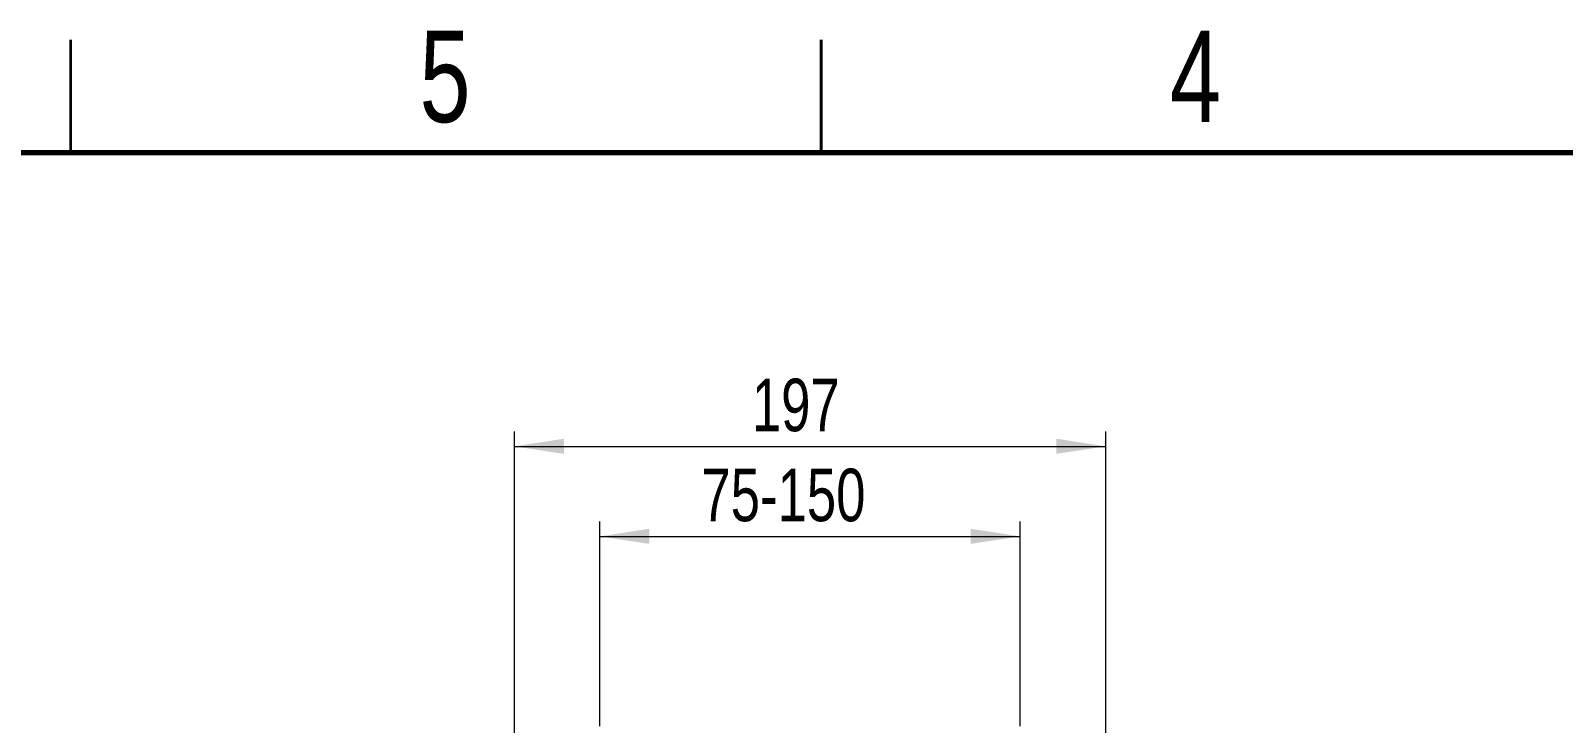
# Model space of a CAD drawing. Header units: millimetres. Extents: x 2 to 418, y 2 to 295.
# Drawn here: x 157.3 to 259.5, y 249 to 295.1 of the extents above; entities that cross this region are included whole.
import ezdxf

# ---------------------------------------------------------------- set-up
doc = ezdxf.new("R2010")
doc.units = ezdxf.units.MM
doc.styles.add('SLDTEXTSTYLE0', font='TXT', dxfattribs={"width": 0.75})
doc.dimstyles.new('SLDDIMSTYLE2', dxfattribs={"dimtxt": 3.5, "dimasz": 3.302, "dimexe": 0, "dimexo": 0.0625, "dimgap": 0.875, "dimtad": 1, "dimlfac": 5, "dimrnd": 1e-09, "dimzin": 12, "dimdsep": 46, "dimtxsty": 'SLDTEXTSTYLE0', "dimsah": 1, "dimcen": 0.09, "dimadec": 0, "dimazin": 3, "dimtfac": 1, "dimtofl": 0, "dimtmove": 0, "dimatfit": 3, "dimfxl": 1, "dimfrac": 2, "dimtolj": 1, "dimtzin": 12, "dimarcsym": 0})

# ---------------------------------------------------------------- blocks, each defined once
blk = doc.blocks.new('_D_4')
at = {"color": 7, "linetype": 'Continuous', "lineweight": 18}
for p, q in [((189.56, 227.27), (189.56, 268.41)), ((228.96, 228.55), (228.96, 268.41)), ((189.56, 267.41), (228.96, 267.41))]:
    blk.add_line(p, q, dxfattribs=at)
for points in [[(189.56, 267.41), (192.86, 266.91), (192.86, 267.92)], [(228.96, 267.41), (225.66, 267.92), (225.66, 266.91)]]:
    blk.add_solid(points, dxfattribs=at)
at = {"color": 7, "linetype": 'Continuous', "lineweight": 18, "insert": (205.38, 271.92), "char_height": 3.5, "attachment_point": 1, "style": 'SLDTEXTSTYLE0'}
blk.add_mtext('197', dxfattribs=at)
blk = doc.blocks.new('_D_5')
at = {"color": 7, "linetype": 'Continuous', "lineweight": 18}
for p, q in [((195.26, 248.77), (195.26, 262.41)), ((223.26, 248.77), (223.26, 262.41)), ((195.26, 261.41), (223.26, 261.41))]:
    blk.add_line(p, q, dxfattribs=at)
for points in [[(195.26, 261.41), (198.56, 260.91), (198.56, 261.92)], [(223.26, 261.41), (219.96, 261.92), (219.96, 260.91)]]:
    blk.add_solid(points, dxfattribs=at)
at = {"color": 7, "linetype": 'Continuous', "lineweight": 18, "insert": (202.02, 265.92), "char_height": 3.5, "attachment_point": 1, "style": 'SLDTEXTSTYLE0'}
blk.add_mtext('75-150', dxfattribs=at)

msp = doc.modelspace()

# ---------------------------------------------------------------- linework, layer by layer
at = {"color": 7, "linetype": 'Continuous', "lineweight": 35}
for p, q in [((160, 287), (160, 294.5)), ((210, 294.5), (210, 287)), ((210, 287), (210, 294.5))]:
    msp.add_line(p, q, dxfattribs=at)
at = {"color": 7, "linetype": 'Continuous', "lineweight": 70}
msp.add_line((10, 287), (410, 287), dxfattribs=at)

# ---------------------------------------------------------------- texts
at = {"color": 7, "linetype": 'Continuous', "lineweight": 0, "char_height": 6.096, "attachment_point": 2, "style": 'SLDTEXTSTYLE0'}
for s, insert in [('5', (184.938617, 295.11369)), ('4', (234.938617, 295.11369))]:
    msp.add_mtext(s, dxfattribs=dict(at, insert=insert))

# ---------------------------------------------------------------- dimensions: what is measured, and where the dimension line sits
at = {"color": 7, "linetype": 'Continuous', "lineweight": 18}
for base, p1, p2, picture, middle in [((228.95882, 267.413212), (189.55882, 226.272298), (228.95882, 227.554011), '_D_4', (209.25882, 267.413212)), ((223.25882, 261.413212), (195.25882, 247.773144), (223.25882, 247.773144), '_D_5', (209.25882, 261.413212))]:
    dim = msp.add_linear_dim(base=base, p1=p1, p2=p2, dimstyle='SLDDIMSTYLE2', dxfattribs=at)
    dim.commit()
    dim.dimension.update_dxf_attribs({"geometry": picture, "text_midpoint": middle, "dimtype": 160})

doc.saveas('drawing.dxf')
